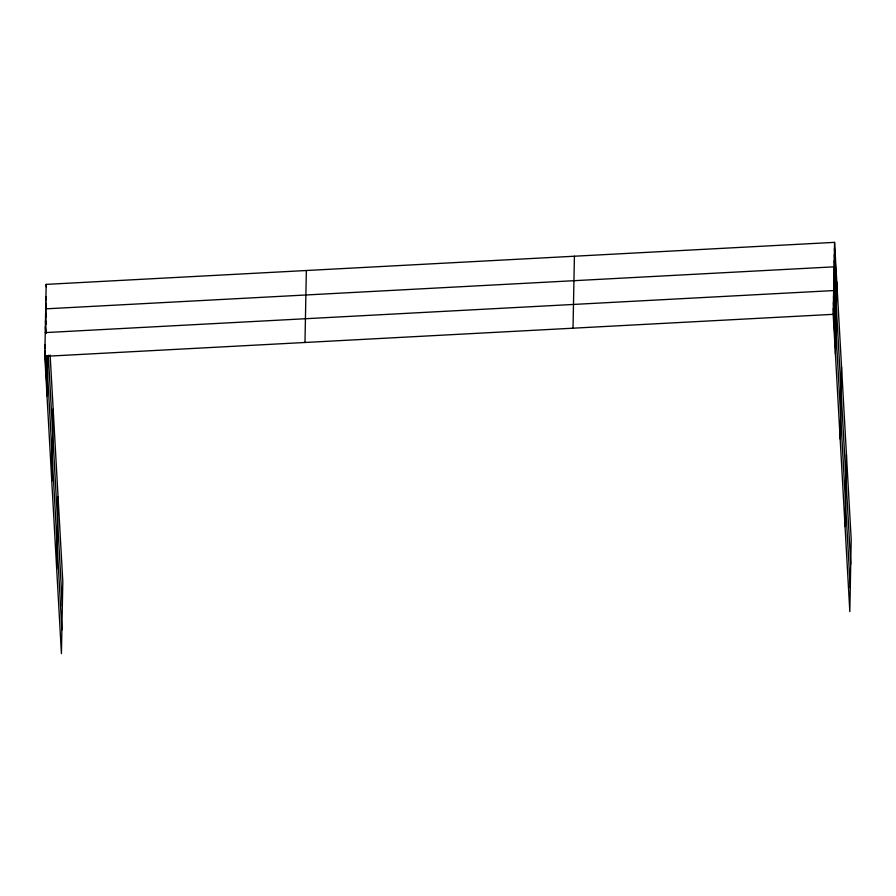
<?xml version="1.0" encoding="UTF-8"?>
<svg xmlns="http://www.w3.org/2000/svg" width="896" height="896" viewBox="0 0 896 896"><rect width="100%" height="100%" fill="white"/><g stroke="black" fill="none" stroke-linecap="round" stroke-linejoin="round"><path stroke-width="1.34" d="M50.131 355.04L62.81 581.672L61.421 653.643L44.8 356.35L46.178 284.379L834.579 242.357L851.2 539.65L849.822 611.621L833.19 314.328L834.579 242.357M47.018 395.965L47.79 355.589M51.766 481.006L53.155 409.035M56.672 568.613L58.05 496.642M304.976 342.485L306.354 270.514M573.026 328.194L574.403 256.222M835.408 353.942L836.797 281.971M840.168 438.973L841.546 367.002M845.062 526.59L846.451 454.608M45.259 332.606L833.65 290.573L850.27 587.866M44.8 356.35L833.19 314.328M834.456 248.472L836.674 288.086M834.344 254.587L836.562 294.202M834.221 260.702L836.438 300.317M850.73 564.122L834.109 266.829L45.718 308.851L46.166 317.05M833.997 272.765L836.214 312.379M833.885 278.701L836.091 318.315M833.762 284.637L835.979 324.251M833.538 296.509L835.755 336.123M833.426 302.445L835.643 342.07M833.314 308.392L835.52 348.006M46.178 284.379L46.334 287.112M45.954 296.621L46.178 300.709M45.83 302.736L46.133 308.202M48.306 355.219L62.339 606.144M45.595 314.787L46.133 324.352M45.483 320.723L46.178 333.021M47.466 356.25L47.701 360.338M45.371 326.659L45.752 333.491M47.051 356.72L47.589 366.285M46.558 355.824L61.88 629.899M46.133 356.294L47.354 378.157M45.024 344.478L45.259 348.578M45.718 356.776L47.242 384.093M44.912 350.414L47.13 390.029"/></g></svg>
